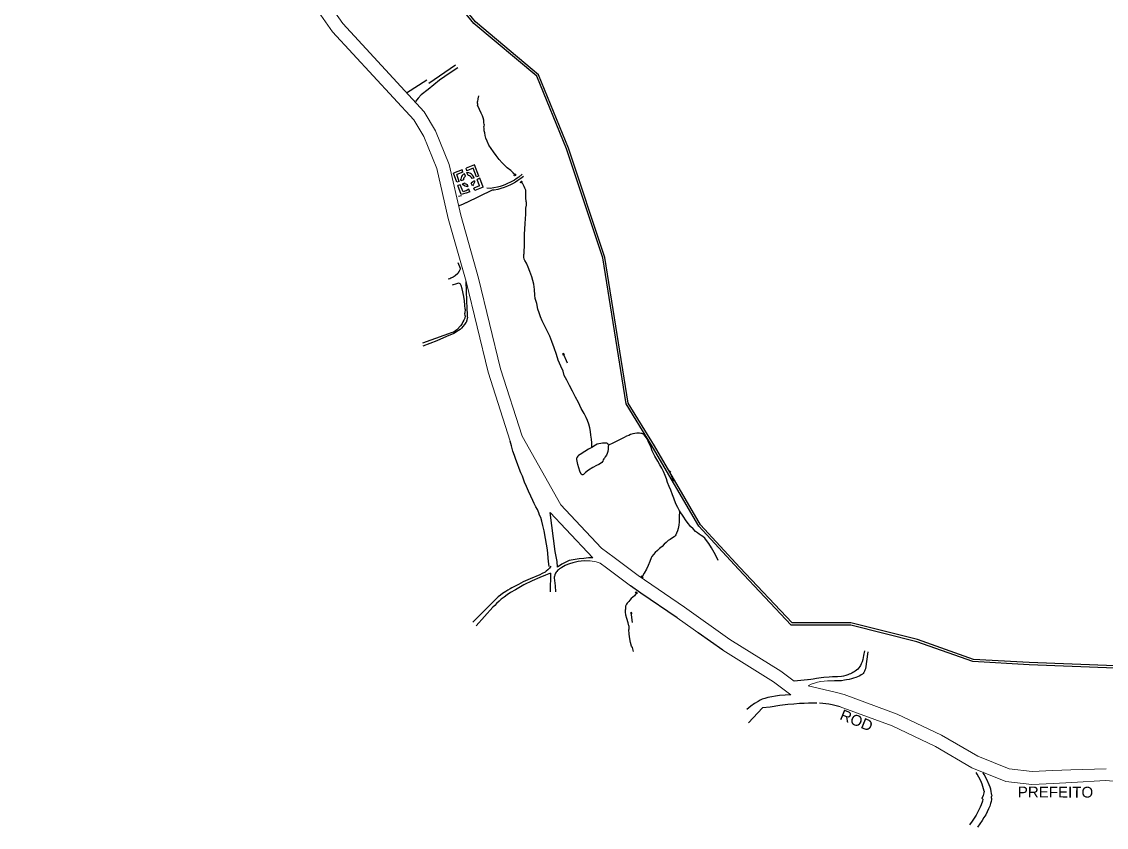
# Model space of a CAD drawing. Header units: millimetres. Extents: x 583 to 26013, y 350 to 21391.
# Drawn here: x 11180 to 12184, y 13138 to 13884 of the extents above; entities that cross this region are included whole.
import ezdxf

# ---------------------------------------------------------------- set-up
doc = ezdxf.new("R2010")
doc.units = ezdxf.units.MM
for name, color, linetype in [('105-QUADRAS_ESTRADAS', 80, 'Continuous'), ('110-CERCA_DE_ARAME', 10, 'Continuous'), ('145-', 130, 'Continuous'), ('RIOS', 140, 'Continuous')]:
    doc.layers.add(name, color=color, linetype=linetype)
doc.styles.add('EU', font='arial.ttf', dxfattribs={"height": 10})

msp = doc.modelspace()

# ---------------------------------------------------------------- linework, layer by layer
at = {"color": 0, "linetype": 'Continuous', "lineweight": 20}
for points in [[(11895.31139, 13273.1544), (11882.95565, 13282.34223), (11835.66403, 13311.89807), (11793.56811, 13341.65381), (11750.62584, 13371.04586), (11728.56405, 13387.71864), (11716.58429, 13396.35113), (11692.53445, 13422.10675), (11679.05667, 13436.45898), (11643.17025, 13500.12844), (11623.17699, 13562.54642), (11602.92647, 13646.34168), (11586.442, 13704.78662), (11575.59232, 13751.63291), (11562.89211, 13782.96009), (11552.48076, 13800.42429), (11476.99654, 13882.13194), (11440.79271, 13934.27956), (11410.65618, 13977.4831), (11366.61551, 14026.20241), (11339.82596, 14053.12571), (11322.06775, 14070.41073), (11265.02098, 14118.26943), (11179.63625, 14183.58268)], [(11632.11551, 13495.30241), (11611.61551, 13559.30241), (11591.31551, 13643.30241), (11574.81551, 13701.80241), (11564.11551, 13748.00241), (11552.11551, 13777.60241), (11542.81551, 13793.20241), (11467.61551, 13874.60241), (11430.94299, 13927.42513)], [(11708.61551, 13387.30241), (11683.77527, 13413.9045), (11669.31551, 13429.30241)], [(11892.21551, 13260.50241), (11876.18444, 13272.42325), (11829.01551, 13301.90241), (11786.71551, 13331.80241), (11743.61551, 13361.30241), (11721.43788, 13378.06275), (11715.38627, 13382.42347)], [(12184.35232, 13192.00333), (12184.12995, 13192.00994), (12151.35306, 13191.16583), (12134.73549, 13190.3884), (12115.68632, 13189.43594), (12094.22821, 13191.83996), (12065.22855, 13203.7919), (12031.60376, 13223.23279), (11990.57972, 13242.73467), (11941.45036, 13260.78802), (11933.19354, 13262.85222), (11908.1288, 13268.97039)], [(12191.0461, 13180.6075), (12183.64214, 13181.07159), (12152.41551, 13179.20241), (12135.31551, 13178.40241), (12115.31551, 13177.40241), (12091.21551, 13180.10241), (12059.91551, 13193.00241), (12026.01551, 13212.60241), (11985.92446, 13231.66078), (11937.91551, 13249.30241), (11930.31551, 13251.20241), (11925.86474, 13252.28882)]]:
    msp.add_lwpolyline(points, dxfattribs=at)
for centre, radius, start, end in [((11702.65511, 13348.91471), 35.84578, 69.19644919, 93.26185094), ((11928.34019, 13226.97502), 46.60591, 84.98352494, 115.70042541)]:
    msp.add_arc(centre, radius, start, end, dxfattribs=at)
at = {"layer": '105-QUADRAS_ESTRADAS', "color": 0, "linetype": 'Continuous'}
for p, q in [((11581.51551, 13843.70241), (11556.81551, 13826.70241)), ((11576.61551, 13836.60241), (11566.71551, 13829.70241)), ((11583.71551, 13841.20241), (11576.61551, 13836.60241)), ((11554.91551, 13829.90241), (11536.21551, 13817.90241)), ((11566.71551, 13829.70241), (11556.21551, 13821.20241)), ((11549.71551, 13816.10241), (11546.81551, 13813.10241)), ((11556.21551, 13821.20241), (11549.71551, 13816.10241)), ((11546.81551, 13813.10241), (11544.31551, 13809.90241)), ((11587.51551, 13746.70241), (11579.51551, 13743.60241)), ((11588.41551, 13744.50241), (11587.51551, 13746.70241)), ((11599.21551, 13751.30241), (11591.21551, 13748.20241)), ((11592.11551, 13745.90241), (11591.21551, 13748.20241)), ((11597.81551, 13748.20241), (11592.11551, 13745.90241)), ((11600.81551, 13740.30241), (11597.81551, 13748.20241)), ((11603.01551, 13741.00241), (11599.21551, 13751.30241)), ((11582.61551, 13735.20241), (11579.51551, 13743.60241)), ((11588.41551, 13744.50241), (11582.61551, 13742.30241)), ((11584.81551, 13736.00241), (11582.61551, 13742.30241)), ((11584.81551, 13736.00241), (11582.61551, 13735.20241)), ((11586.61551, 13739.40241), (11586.41551, 13738.00241)), ((11586.61551, 13736.60241), (11586.41551, 13738.00241)), ((11587.01551, 13740.50241), (11586.61551, 13739.40241)), ((11589.01551, 13737.40241), (11586.61551, 13736.60241)), ((11587.61551, 13741.60241), (11587.01551, 13740.50241)), ((11588.51551, 13742.40241), (11587.61551, 13741.60241)), ((11589.71551, 13743.10241), (11588.51551, 13742.40241)), ((11589.31551, 13739.30241), (11589.01551, 13738.40241)), ((11589.01551, 13738.40241), (11589.01551, 13737.40241)), ((11590.01551, 13740.20241), (11589.31551, 13739.30241)), ((11590.71551, 13740.90241), (11589.71551, 13743.10241)), ((11590.71551, 13740.90241), (11590.01551, 13740.20241)), ((11593.81551, 13743.90241), (11592.01551, 13744.20241)), ((11593.21551, 13741.60241), (11592.01551, 13744.20241)), ((11594.31551, 13741.20241), (11593.21551, 13741.60241)), ((11595.31551, 13743.40241), (11593.81551, 13743.90241)), ((11595.31551, 13740.50241), (11594.31551, 13741.20241)), ((11596.41551, 13742.70241), (11595.31551, 13743.40241)), ((11596.21551, 13739.60241), (11595.31551, 13740.50241)), ((11597.11551, 13735.20241), (11596.11551, 13734.50241)), ((11597.21551, 13731.90241), (11596.11551, 13734.50241)), ((11596.91551, 13738.60241), (11596.21551, 13739.60241)), ((11597.31551, 13741.80241), (11596.41551, 13742.70241)), ((11598.81551, 13739.40241), (11596.91551, 13738.60241)), ((11597.71551, 13736.00241), (11597.11551, 13735.20241)), ((11598.01551, 13740.70241), (11597.31551, 13741.80241)), ((11599.21551, 13736.50241), (11597.71551, 13736.00241)), ((11598.81551, 13739.40241), (11598.01551, 13740.70241)), ((11599.11551, 13735.30241), (11598.61551, 13734.00241)), ((11599.21551, 13736.50241), (11599.11551, 13735.30241)), ((11603.01551, 13741.00241), (11600.81551, 13740.30241)), ((11604.11551, 13738.90241), (11601.61551, 13737.90241)), ((11603.71551, 13731.80241), (11601.61551, 13737.90241)), ((11607.01551, 13730.80241), (11604.11551, 13738.90241)), ((11632.51551, 13735.40241), (11629.71551, 13734.00241)), ((11634.21551, 13736.20241), (11632.51551, 13735.40241)), ((11636.11551, 13737.30241), (11634.21551, 13736.20241)), ((11636.91551, 13735.30241), (11634.41551, 13733.80241)), ((11637.71551, 13738.30241), (11636.11551, 13737.30241)), ((11639.21551, 13736.80241), (11636.91551, 13735.30241)), ((11640.21551, 13740.00241), (11637.71551, 13738.30241)), ((11642.11551, 13738.80241), (11639.21551, 13736.80241)), ((11643.31551, 13742.60241), (11640.21551, 13740.00241)), ((11644.51551, 13740.50241), (11642.11551, 13738.80241)), ((11585.81551, 13732.80241), (11583.51551, 13732.10241)), ((11586.81551, 13723.80241), (11583.51551, 13732.10241)), ((11588.61551, 13726.40241), (11585.81551, 13732.80241)), ((11591.11551, 13725.20241), (11586.81551, 13723.80241)), ((11590.01551, 13734.40241), (11588.01551, 13733.90241)), ((11588.61551, 13732.90241), (11588.01551, 13733.90241)), ((11589.91551, 13732.00241), (11588.61551, 13732.90241)), ((11591.11551, 13727.30241), (11588.61551, 13726.40241)), ((11591.11551, 13731.30241), (11589.91551, 13732.00241)), ((11590.51551, 13733.90241), (11590.01551, 13734.40241)), ((11591.11551, 13733.50241), (11590.51551, 13733.90241)), ((11591.21551, 13733.50241), (11591.21551, 13733.50241)), ((11592.51551, 13732.90241), (11591.21551, 13733.50241)), ((11591.21551, 13731.30241), (11591.21551, 13731.30241)), ((11592.21551, 13731.20241), (11591.21551, 13731.30241)), ((11593.91551, 13728.70241), (11591.21551, 13727.30241)), ((11615.31551, 13727.80241), (11591.21551, 13716.10241)), ((11591.21551, 13727.30241), (11591.21551, 13727.30241)), ((11594.71551, 13726.40241), (11591.21551, 13725.20241)), ((11591.21551, 13725.20241), (11591.21551, 13725.20241)), ((11593.21551, 13731.10241), (11592.21551, 13731.20241)), ((11593.21551, 13731.10241), (11592.51551, 13732.90241)), ((11594.71551, 13726.40241), (11593.91551, 13728.70241)), ((11597.91551, 13732.90241), (11597.21551, 13731.90241)), ((11598.61551, 13734.00241), (11597.91551, 13732.90241)), ((11603.71551, 13731.80241), (11598.51551, 13729.70241)), ((11599.31551, 13727.70241), (11598.51551, 13729.70241)), ((11607.01551, 13730.80241), (11599.31551, 13727.70241)), ((11613.71551, 13729.60241), (11610.41551, 13729.70241)), ((11616.91551, 13730.10241), (11613.71551, 13729.60241)), ((11617.31551, 13728.00241), (11615.31551, 13727.80241)), ((11620.31551, 13730.80241), (11616.91551, 13730.10241)), ((11620.61551, 13728.60241), (11617.31551, 13728.00241)), ((11622.81551, 13731.40241), (11620.31551, 13730.80241)), ((11623.51551, 13729.40241), (11620.61551, 13728.60241)), ((11625.51551, 13732.30241), (11622.81551, 13731.40241)), ((11626.41551, 13730.30241), (11623.51551, 13729.40241)), ((11627.91551, 13733.20241), (11625.51551, 13732.30241)), ((11629.71551, 13731.60241), (11626.41551, 13730.30241)), ((11629.71551, 13734.00241), (11627.91551, 13733.20241)), ((11632.41551, 13732.80241), (11629.71551, 13731.60241)), ((11634.41551, 13733.80241), (11632.41551, 13732.80241)), ((11586.91551, 13722.80241), (11584.41551, 13722.10241)), ((11588.51551, 13715.10241), (11584.81551, 13713.40241)), ((11591.11551, 13716.10241), (11588.51551, 13715.10241)), ((11591.21551, 13716.10241), (11591.21551, 13716.10241)), ((11586.01551, 13655.40241), (11583.81551, 13660.50241)), ((11586.01551, 13655.40241), (11584.91551, 13652.90241)), ((11576.21551, 13645.90241), (11574.61551, 13645.40241)), ((11577.31551, 13646.30241), (11576.21551, 13645.90241)), ((11579.21551, 13647.30241), (11577.31551, 13646.30241)), ((11581.21551, 13648.50241), (11579.21551, 13647.30241)), ((11583.51551, 13650.80241), (11581.21551, 13648.50241)), ((11584.91551, 13652.90241), (11583.51551, 13650.80241)), ((11582.31551, 13641.30241), (11578.31551, 13639.90241)), ((11583.41551, 13641.60241), (11582.31551, 13641.30241)), ((11584.41551, 13641.70241), (11583.41551, 13641.60241)), ((11585.11551, 13641.60241), (11584.41551, 13641.70241)), ((11585.81551, 13641.30241), (11585.11551, 13641.60241)), ((11586.21551, 13640.80241), (11585.81551, 13641.30241)), ((11586.71551, 13639.60241), (11586.21551, 13640.80241)), ((11587.61551, 13636.50241), (11586.71551, 13639.60241)), ((11589.11551, 13629.40241), (11587.61551, 13636.50241)), ((11591.71551, 13634.10241), (11591.31551, 13643.30241)), ((11592.41551, 13618.10241), (11591.71551, 13634.10241)), ((11589.71551, 13625.30241), (11589.11551, 13629.40241)), ((11590.01551, 13621.40241), (11589.71551, 13625.30241)), ((11590.31551, 13617.70241), (11590.01551, 13621.40241)), ((11590.31551, 13617.70241), (11590.21551, 13614.10241)), ((11590.31551, 13611.50241), (11590.21551, 13614.10241)), ((11592.61551, 13613.40241), (11592.41551, 13618.10241)), ((11587.61551, 13604.50241), (11586.31551, 13602.50241)), ((11588.41551, 13606.00241), (11587.61551, 13604.50241)), ((11589.21551, 13607.60241), (11588.41551, 13606.00241)), ((11590.01551, 13609.50241), (11589.21551, 13607.60241)), ((11591.11551, 13605.40241), (11589.71551, 13603.40241)), ((11590.31551, 13611.50241), (11590.01551, 13609.50241)), ((11592.01551, 13607.60241), (11591.21551, 13605.40241)), ((11591.21551, 13605.40241), (11591.21551, 13605.40241)), ((11592.61551, 13610.30241), (11592.01551, 13607.60241)), ((11592.61551, 13610.30241), (11592.61551, 13613.40241)), ((11577.51551, 13595.70241), (11570.81551, 13593.40241)), ((11580.01551, 13595.20241), (11573.11551, 13592.30241)), ((11579.61551, 13596.30241), (11577.51551, 13595.70241)), ((11580.61551, 13597.00241), (11579.61551, 13596.30241)), ((11582.51551, 13596.60241), (11580.01551, 13595.20241)), ((11581.41551, 13597.70241), (11580.61551, 13597.00241)), ((11582.71551, 13598.70241), (11581.41551, 13597.70241)), ((11584.31551, 13597.80241), (11582.51551, 13596.60241)), ((11586.31551, 13602.50241), (11582.71551, 13598.70241)), ((11585.81551, 13598.90241), (11584.31551, 13597.80241)), ((11587.11551, 13600.20241), (11585.81551, 13598.90241)), ((11588.41551, 13601.60241), (11587.11551, 13600.20241)), ((11589.71551, 13603.40241), (11588.41551, 13601.60241)), ((11570.81551, 13593.40241), (11550.81551, 13586.20241)), ((11564.21551, 13588.50241), (11551.31551, 13583.50241)), ((11573.11551, 13592.30241), (11564.21551, 13588.50241)), ((11673.91551, 13393.30241), (11669.31551, 13429.30241)), ((11675.51551, 13384.00241), (11673.91551, 13393.30241)), ((11675.51551, 13384.00241), (11675.51551, 13384.00241)), ((11676.01551, 13378.70241), (11675.51551, 13383.90241)), ((11684.91551, 13383.90241), (11680.01551, 13381.40241)), ((11686.81551, 13384.80241), (11684.91551, 13384.00241)), ((11684.91551, 13384.00241), (11684.91551, 13384.00241)), ((11688.61551, 13385.30241), (11686.81551, 13384.80241)), ((11692.31551, 13385.90241), (11688.61551, 13385.30241)), ((11695.01551, 13383.90241), (11690.11551, 13382.70241)), ((11696.01551, 13386.50241), (11692.31551, 13385.90241)), ((11700.61551, 13384.70241), (11695.01551, 13384.00241)), ((11695.01551, 13384.00241), (11695.01551, 13384.00241)), ((11700.41551, 13386.90241), (11696.01551, 13386.50241)), ((11704.81551, 13387.30241), (11700.41551, 13386.90241)), ((11708.61551, 13387.30241), (11704.81551, 13387.30241)), ((11661.91551, 13372.80241), (11659.51551, 13371.70241)), ((11664.41551, 13374.00241), (11661.91551, 13372.80241)), ((11665.61551, 13374.90241), (11664.41551, 13374.00241)), ((11669.61551, 13373.30241), (11664.81551, 13371.30241)), ((11667.11551, 13376.20241), (11665.61551, 13374.90241)), ((11668.51551, 13377.70241), (11667.11551, 13376.20241)), ((11669.71551, 13379.60241), (11668.51551, 13377.70241)), ((11669.61551, 13373.30241), (11669.11551, 13355.80241)), ((11674.21551, 13373.30241), (11673.81551, 13372.50241)), ((11674.71551, 13374.10241), (11674.21551, 13373.30241)), ((11675.31551, 13374.80241), (11674.71551, 13374.10241)), ((11676.11551, 13375.60241), (11675.31551, 13374.80241)), ((11680.01551, 13381.40241), (11676.01551, 13378.70241)), ((11677.01551, 13376.40241), (11676.11551, 13375.60241)), ((11677.91551, 13377.20241), (11677.01551, 13376.40241)), ((11678.91551, 13377.80241), (11677.91551, 13377.20241)), ((11680.01551, 13378.50241), (11678.91551, 13377.80241)), ((11681.41551, 13379.40241), (11680.01551, 13378.50241)), ((11683.21551, 13380.40241), (11681.41551, 13379.40241)), ((11685.11551, 13381.10241), (11683.21551, 13380.40241)), ((11687.21551, 13381.90241), (11685.11551, 13381.10241)), ((11690.11551, 13382.70241), (11687.21551, 13381.90241)), ((11639.81551, 13362.80241), (11636.71551, 13361.20241)), ((11644.31551, 13365.10241), (11639.81551, 13362.80241)), ((11650.51551, 13367.80241), (11644.31551, 13365.10241)), ((11652.61551, 13366.10241), (11644.81551, 13362.30241)), ((11659.51551, 13371.70241), (11650.51551, 13367.80241)), ((11659.61551, 13369.30241), (11652.61551, 13366.10241)), ((11664.81551, 13371.30241), (11659.61551, 13369.30241)), ((11673.51551, 13371.60241), (11673.21551, 13370.20241)), ((11673.21551, 13368.80241), (11673.21551, 13370.20241)), ((11673.41551, 13366.50241), (11673.21551, 13368.80241)), ((11674.01551, 13361.50241), (11673.41551, 13366.50241)), ((11673.81551, 13372.50241), (11673.51551, 13371.60241)), ((11623.21551, 13352.90241), (11621.11551, 13351.30241)), ((11624.91551, 13354.20241), (11623.21551, 13352.90241)), ((11626.51551, 13355.30241), (11624.91551, 13354.20241)), ((11629.41551, 13353.20241), (11626.41551, 13351.10241)), ((11628.11551, 13356.30241), (11626.51551, 13355.30241)), ((11629.91551, 13357.40241), (11628.11551, 13356.30241)), ((11632.51551, 13355.40241), (11629.41551, 13353.20241)), ((11632.11551, 13358.70241), (11629.91551, 13357.40241)), ((11633.81551, 13359.70241), (11632.11551, 13358.70241)), ((11637.01551, 13357.80241), (11632.51551, 13355.40241)), ((11636.71551, 13361.20241), (11633.81551, 13359.70241)), ((11644.81551, 13362.30241), (11637.01551, 13357.80241)), ((11674.51551, 13355.80241), (11674.01551, 13361.50241)), ((11753.31551, 13354.70241), (11743.61551, 13361.30241)), ((11786.71551, 13331.80241), (11753.31551, 13354.70241)), ((11619.71551, 13350.00241), (11609.91551, 13340.10241)), ((11617.81551, 13343.30241), (11616.11551, 13341.60241)), ((11619.51551, 13345.20241), (11617.81551, 13343.30241)), ((11622.01551, 13347.40241), (11619.51551, 13345.20241)), ((11621.11551, 13351.30241), (11619.71551, 13350.00241)), ((11623.91551, 13349.10241), (11622.01551, 13347.40241)), ((11626.41551, 13351.10241), (11623.91551, 13349.10241)), ((11609.91551, 13340.10241), (11597.41551, 13327.70241)), ((11616.11551, 13341.60241), (11600.71551, 13324.30241)), ((11829.01551, 13301.90241), (11806.31551, 13318.00241)), ((11958.81551, 13293.30241), (11958.11551, 13291.00241)), ((11959.41551, 13296.80241), (11958.81551, 13293.30241)), ((11960.21551, 13301.20241), (11959.41551, 13296.80241)), ((11963.31551, 13300.30241), (11961.21551, 13284.70241)), ((11951.81551, 13282.50241), (11950.81551, 13281.80241)), ((11952.91551, 13283.30241), (11951.81551, 13282.50241)), ((11954.11551, 13284.30241), (11952.91551, 13283.30241)), ((11955.11551, 13285.40241), (11954.11551, 13284.30241)), ((11955.91551, 13286.60241), (11955.11551, 13285.40241)), ((11956.61551, 13287.70241), (11955.91551, 13286.60241)), ((11957.41551, 13289.10241), (11956.61551, 13287.70241)), ((11958.11551, 13291.00241), (11957.41551, 13289.10241)), ((11960.81551, 13283.40241), (11960.41551, 13282.30241)), ((11961.21551, 13284.70241), (11960.81551, 13283.40241)), ((11910.51551, 13274.60241), (11895.31139, 13273.1544)), ((11910.51551, 13274.60241), (11908.41551, 13274.40241)), ((11912.91551, 13275.10241), (11910.51551, 13274.60241)), ((11916.01551, 13275.70241), (11912.91551, 13275.10241)), ((11920.11551, 13276.30241), (11916.01551, 13275.70241)), ((11922.81551, 13276.70241), (11920.11551, 13276.30241)), ((11927.51551, 13277.00241), (11922.81551, 13276.70241)), ((11930.61551, 13277.20241), (11927.51551, 13277.00241)), ((11935.41551, 13277.30241), (11930.61551, 13277.20241)), ((11935.61551, 13273.50241), (11932.41551, 13273.40241)), ((11939.11551, 13277.50241), (11935.41551, 13277.30241)), ((11939.11551, 13273.60241), (11935.61551, 13273.50241)), ((11940.81551, 13277.90241), (11939.11551, 13277.50241)), ((11941.81551, 13274.00241), (11939.11551, 13273.60241)), ((11943.11551, 13278.40241), (11940.81551, 13277.90241)), ((11943.81551, 13274.30241), (11941.81551, 13274.00241)), ((11944.81551, 13278.90241), (11943.11551, 13278.40241)), ((11946.01551, 13274.70241), (11943.81551, 13274.30241)), ((11946.21551, 13279.50241), (11944.81551, 13278.90241)), ((11948.31551, 13275.30241), (11946.01551, 13274.70241)), ((11947.51551, 13280.00241), (11946.21551, 13279.50241)), ((11948.61551, 13280.60241), (11947.51551, 13280.00241)), ((11950.21551, 13275.90241), (11948.31551, 13275.30241)), ((11949.61551, 13281.10241), (11948.61551, 13280.60241)), ((11950.81551, 13281.80241), (11949.61551, 13281.10241)), ((11952.21551, 13276.50241), (11950.21551, 13275.90241)), ((11954.01551, 13277.30241), (11952.21551, 13276.50241)), ((11956.01551, 13278.10241), (11954.01551, 13277.30241)), ((11957.41551, 13278.90241), (11956.01551, 13278.10241)), ((11958.41551, 13279.50241), (11957.41551, 13278.90241)), ((11959.11551, 13280.40241), (11958.41551, 13279.50241)), ((11959.81551, 13281.30241), (11959.11551, 13280.40241)), ((11960.41551, 13282.30241), (11959.81551, 13281.30241)), ((12064.81551, 13186.90241), (12063.71551, 13188.70241)), ((12066.41551, 13184.10241), (12064.81551, 13186.90241)), ((12067.71551, 13181.60241), (12066.41551, 13184.10241)), ((12070.41551, 13188.30241), (12070.11551, 13189.00241)), ((12071.31551, 13186.80241), (12070.41551, 13188.30241)), ((12073.81551, 13182.10241), (12071.31551, 13186.80241)), ((12075.91551, 13177.00241), (12073.81551, 13182.10241)), ((12068.71551, 13179.40241), (12067.71551, 13181.60241)), ((12069.31551, 13177.90241), (12068.71551, 13179.40241)), ((12070.01551, 13175.70241), (12069.31551, 13177.90241)), ((12070.71551, 13173.30241), (12070.01551, 13175.70241)), ((12071.11551, 13171.40241), (12070.71551, 13173.30241)), ((12076.71551, 13174.90241), (12075.91551, 13177.00241)), ((12077.31551, 13173.10241), (12076.71551, 13174.90241)), ((12077.81551, 13171.10241), (12077.31551, 13173.10241)), ((12071.11551, 13171.40241), (12071.01551, 13169.70241)), ((12077.61551, 13161.80241), (12077.21551, 13160.00241)), ((12077.91551, 13163.40241), (12077.61551, 13161.80241)), ((12078.11551, 13169.20241), (12077.81551, 13171.10241)), ((12078.11551, 13164.80241), (12077.91551, 13163.40241)), ((12078.21551, 13167.70241), (12078.11551, 13169.20241)), ((12078.21551, 13167.70241), (12078.11551, 13166.20241)), ((12078.11551, 13164.80241), (12078.11551, 13166.20241)), ((12066.41551, 13153.90241), (12065.41551, 13152.10241)), ((12067.51551, 13156.50241), (12066.41551, 13153.90241)), ((12068.41551, 13158.70241), (12067.51551, 13156.50241)), ((12074.11551, 13152.10241), (12072.61551, 13149.50241)), ((12075.31551, 13154.80241), (12074.11551, 13152.10241)), ((12076.41551, 13157.40241), (12075.31551, 13154.80241)), ((12077.21551, 13160.00241), (12076.41551, 13157.40241)), ((12069.21551, 13144.00241), (12067.21551, 13140.90241)), ((12070.91551, 13146.90241), (12069.21551, 13144.00241)), ((12072.61551, 13149.50241), (12070.91551, 13146.90241)), ((12067.21551, 13140.90241), (12064.91551, 13137.80241))]:
    msp.add_line(p, q, dxfattribs=at)
at = {"layer": '110-CERCA_DE_ARAME', "color": 0, "linetype": 'Continuous'}
for p, q in [((11633.31551, 13491.00241), (11632.11551, 13495.30241)), ((11634.71551, 13486.20241), (11633.31551, 13491.00241)), ((11636.01551, 13482.30241), (11634.71551, 13486.20241)), ((11637.31551, 13478.40241), (11636.01551, 13482.30241)), ((11638.81551, 13474.30241), (11637.31551, 13478.40241)), ((11640.41551, 13470.00241), (11638.81551, 13474.30241)), ((11642.01551, 13466.00241), (11640.41551, 13470.00241)), ((11643.51551, 13462.90241), (11642.01551, 13466.00241)), ((11645.51551, 13457.50241), (11643.51551, 13462.90241)), ((11647.21551, 13453.40241), (11645.51551, 13457.50241)), ((11649.11551, 13449.00241), (11647.21551, 13453.40241)), ((11651.21551, 13444.50241), (11649.11551, 13449.00241)), ((11653.01551, 13440.40241), (11651.21551, 13444.50241)), ((11654.41551, 13437.70241), (11653.01551, 13440.40241)), ((11656.01551, 13434.70241), (11654.41551, 13437.70241)), ((11657.31551, 13432.30241), (11656.01551, 13434.70241)), ((11658.11551, 13430.50241), (11657.31551, 13432.30241)), ((11658.61551, 13429.00241), (11658.11551, 13430.50241)), ((11659.41551, 13426.90241), (11658.61551, 13429.00241)), ((11660.41551, 13424.60241), (11659.41551, 13426.90241)), ((11661.31551, 13421.40241), (11660.41551, 13424.60241)), ((11662.41551, 13417.30241), (11661.31551, 13421.40241)), ((11663.51551, 13412.30241), (11662.41551, 13417.30241)), ((11664.81551, 13405.30241), (11663.51551, 13412.30241)), ((11666.61551, 13394.70241), (11664.81551, 13405.30241)), ((11667.71551, 13384.00241), (11666.61551, 13394.70241)), ((11667.71551, 13384.00241), (11667.71551, 13384.00241)), ((11668.21551, 13379.40241), (11667.71551, 13383.90241)), ((11858.41551, 13252.40241), (11855.21551, 13250.10241)), ((11861.71551, 13254.40241), (11858.41551, 13252.40241)), ((11863.61551, 13255.50241), (11861.71551, 13254.40241)), ((11865.51551, 13256.50241), (11863.61551, 13255.50241)), ((11867.91551, 13257.20241), (11865.51551, 13256.50241)), ((11870.91551, 13258.10241), (11867.91551, 13257.20241)), ((11874.51551, 13258.60241), (11870.91551, 13258.10241)), ((11877.91551, 13259.30241), (11874.51551, 13258.60241)), ((11881.71551, 13259.80241), (11877.91551, 13259.30241)), ((11886.81551, 13260.20241), (11881.71551, 13259.80241)), ((11892.21551, 13260.50241), (11886.81551, 13260.20241)), ((11900.21551, 13252.40241), (11895.01551, 13252.00241)), ((11904.51551, 13252.60241), (11900.21551, 13252.40241)), ((11908.41551, 13252.80241), (11904.51551, 13252.60241)), ((11912.91551, 13252.80241), (11908.41551, 13252.80241)), ((11916.21551, 13252.90241), (11912.91551, 13252.80241)), ((11921.81551, 13252.60241), (11918.81551, 13252.80241)), ((11924.51551, 13252.30241), (11921.81551, 13252.60241)), ((11927.31551, 13251.90241), (11924.51551, 13252.30241)), ((11855.21551, 13250.10241), (11851.31551, 13246.80241)), ((11865.91551, 13248.30241), (11852.91551, 13234.70241)), ((11872.91551, 13249.20241), (11865.91551, 13248.30241)), ((11882.01551, 13250.60241), (11872.91551, 13249.20241)), ((11889.41551, 13251.50241), (11882.01551, 13250.60241)), ((11895.01551, 13252.00241), (11889.41551, 13251.50241)), ((11930.31551, 13251.20241), (11927.31551, 13251.90241)), ((11937.91551, 13249.30241), (11930.31551, 13251.20241)), ((12069.51551, 13161.90241), (12068.41551, 13158.70241)), ((12070.21551, 13167.30241), (12068.91551, 13164.60241)), ((12070.11551, 13163.90241), (12068.91551, 13164.60241)), ((12070.11551, 13163.90241), (12069.51551, 13161.90241)), ((12071.01551, 13169.70241), (12070.21551, 13167.30241)), ((12065.41551, 13152.10241), (12063.71551, 13149.10241)), ((12060.21551, 13143.50241), (12057.71551, 13140.00241)), ((12062.01551, 13146.20241), (12060.21551, 13143.50241)), ((12063.71551, 13149.10241), (12062.01551, 13146.20241))]:
    msp.add_line(p, q, dxfattribs=at)
at = {"layer": '145-', "color": 0, "linetype": 'Continuous'}
for p, q in [((11602.81551, 13815.30241), (11602.11551, 13812.40241)), ((11602.11551, 13812.40241), (11601.91551, 13810.00241)), ((11602.01551, 13808.20241), (11601.91551, 13810.00241)), ((11602.01551, 13808.20241), (11602.01551, 13806.50241)), ((11603.71551, 13802.70241), (11602.01551, 13806.50241)), ((11605.41551, 13799.10241), (11603.71551, 13802.70241)), ((11606.51551, 13796.90241), (11605.41551, 13799.10241)), ((11607.11551, 13795.00241), (11606.51551, 13796.90241)), ((11607.61551, 13792.80241), (11607.11551, 13795.00241)), ((11607.81551, 13790.70241), (11607.61551, 13792.80241)), ((11607.91551, 13788.70241), (11607.81551, 13790.70241)), ((11607.91551, 13788.70241), (11607.81551, 13786.90241)), ((11607.91551, 13785.00241), (11607.81551, 13786.90241)), ((11608.01551, 13782.90241), (11607.91551, 13785.00241)), ((11608.51551, 13781.00241), (11608.01551, 13782.90241)), ((11609.11551, 13778.60241), (11608.51551, 13781.00241)), ((11609.71551, 13776.00241), (11609.11551, 13778.60241)), ((11610.81551, 13773.20241), (11609.71551, 13776.00241)), ((11612.31551, 13769.60241), (11610.81551, 13773.20241)), ((11614.51551, 13766.40241), (11612.31551, 13769.60241)), ((11616.71551, 13763.30241), (11614.51551, 13766.40241)), ((11619.21551, 13759.90241), (11616.71551, 13763.30241)), ((11621.91551, 13756.40241), (11619.21551, 13759.90241)), ((11624.71551, 13753.20241), (11621.91551, 13756.40241)), ((11627.51551, 13750.50241), (11624.71551, 13753.20241)), ((11629.41551, 13748.50241), (11627.51551, 13750.50241)), ((11632.71551, 13746.00241), (11629.41551, 13748.50241)), ((11634.81551, 13743.90241), (11632.71551, 13746.00241)), ((11636.91551, 13741.50241), (11634.81551, 13743.90241)), ((11636.21551, 13741.30241), (11635.51551, 13741.60241)), ((11636.91551, 13741.50241), (11636.21551, 13741.30241)), ((11637.21551, 13742.50241), (11636.91551, 13743.00241)), ((11637.31551, 13742.10241), (11636.91551, 13741.50241)), ((11637.31551, 13742.10241), (11637.21551, 13742.50241)), ((11641.91551, 13735.60241), (11641.81551, 13735.20241)), ((11642.11551, 13734.50241), (11641.81551, 13735.20241)), ((11642.31551, 13735.80241), (11641.91551, 13735.60241)), ((11643.01551, 13736.00241), (11642.31551, 13735.80241)), ((11643.51551, 13734.40241), (11642.31551, 13735.80241)), ((11643.61551, 13735.70241), (11643.01551, 13736.00241)), ((11644.31551, 13733.10241), (11643.51551, 13734.40241)), ((11645.21551, 13731.40241), (11644.31551, 13733.10241)), ((11645.81551, 13729.90241), (11645.21551, 13731.40241)), ((11646.51551, 13728.00241), (11645.81551, 13729.90241)), ((11646.71551, 13725.00241), (11646.51551, 13728.00241)), ((11646.71551, 13721.00241), (11646.71551, 13725.00241)), ((11647.01551, 13717.20241), (11646.71551, 13721.00241)), ((11647.01551, 13717.20241), (11646.91551, 13714.00241)), ((11646.21551, 13705.80241), (11645.71551, 13697.10241)), ((11646.41551, 13711.10241), (11646.21551, 13705.80241)), ((11646.91551, 13714.00241), (11646.41551, 13711.10241)), ((11645.71551, 13697.10241), (11645.21551, 13686.90241)), ((11645.21551, 13686.90241), (11645.01551, 13678.90241)), ((11645.01551, 13678.90241), (11644.91551, 13668.60241)), ((11644.91551, 13665.80241), (11644.91551, 13668.60241)), ((11645.21551, 13664.10241), (11644.91551, 13665.80241)), ((11645.81551, 13662.80241), (11645.21551, 13664.10241)), ((11647.11551, 13660.20241), (11645.81551, 13662.80241)), ((11648.91551, 13656.60241), (11647.11551, 13660.20241)), ((11650.41551, 13652.50241), (11648.91551, 13656.60241)), ((11652.21551, 13647.50241), (11650.41551, 13652.50241)), ((11653.11551, 13644.40241), (11652.21551, 13647.50241)), ((11653.91551, 13640.80241), (11653.11551, 13644.40241)), ((11654.51551, 13636.00241), (11653.91551, 13640.80241)), ((11654.91551, 13630.80241), (11654.51551, 13636.00241)), ((11655.41551, 13627.60241), (11654.91551, 13630.80241)), ((11656.71551, 13622.80241), (11655.41551, 13627.60241)), ((11657.71551, 13617.60241), (11656.71551, 13622.80241)), ((11659.11551, 13614.20241), (11657.71551, 13617.60241)), ((11660.31551, 13610.60241), (11659.11551, 13614.20241)), ((11661.91551, 13607.00241), (11660.31551, 13610.60241)), ((11663.91551, 13602.50241), (11661.91551, 13607.00241)), ((11666.41551, 13597.70241), (11663.91551, 13602.50241)), ((11668.81551, 13592.60241), (11666.41551, 13597.70241)), ((11670.71551, 13587.90241), (11668.81551, 13592.60241)), ((11672.91551, 13581.90241), (11670.71551, 13587.90241)), ((11674.91551, 13575.70241), (11672.91551, 13581.90241)), ((11676.71551, 13570.40241), (11674.91551, 13575.70241)), ((11685.11551, 13567.60241), (11681.11551, 13576.80241)), ((11681.21551, 13575.10241), (11681.11551, 13576.80241)), ((11682.51551, 13575.60241), (11681.11551, 13576.80241)), ((11679.11551, 13564.80241), (11676.71551, 13570.40241)), ((11681.21551, 13560.20241), (11679.11551, 13564.80241)), ((11682.21551, 13556.40241), (11681.21551, 13560.20241)), ((11684.61551, 13551.90241), (11682.21551, 13556.40241)), ((11687.01551, 13547.00241), (11684.61551, 13551.90241)), ((11689.71551, 13541.60241), (11687.01551, 13547.00241)), ((11692.71551, 13536.10241), (11689.71551, 13541.60241)), ((11695.31551, 13531.30241), (11692.71551, 13536.10241)), ((11697.91551, 13525.80241), (11695.31551, 13531.30241)), ((11700.71551, 13521.20241), (11697.91551, 13525.80241)), ((11702.61551, 13517.40241), (11700.71551, 13521.20241)), ((11703.91551, 13514.60241), (11702.61551, 13517.40241)), ((11704.91551, 13511.30241), (11703.91551, 13514.60241)), ((11705.91551, 13507.80241), (11704.91551, 13511.30241)), ((11706.41551, 13504.40241), (11705.91551, 13507.80241)), ((11706.81551, 13501.00241), (11706.41551, 13504.40241)), ((11707.61551, 13497.20241), (11706.81551, 13501.00241)), ((11707.71551, 13493.90241), (11707.61551, 13497.20241)), ((11707.81551, 13489.60241), (11707.71551, 13493.90241)), ((11716.11551, 13493.40241), (11714.41551, 13493.10241)), ((11717.61551, 13493.60241), (11716.11551, 13493.40241)), ((11719.21551, 13493.70241), (11717.61551, 13493.60241)), ((11720.51551, 13493.70241), (11719.21551, 13493.70241)), ((11721.61551, 13493.60241), (11720.51551, 13493.70241)), ((11722.41551, 13493.20241), (11721.61551, 13493.60241)), ((11727.21551, 13493.60241), (11723.11551, 13491.70241)), ((11733.41551, 13496.60241), (11727.21551, 13493.60241)), ((11737.71551, 13498.90241), (11733.41551, 13496.60241)), ((11739.91551, 13500.10241), (11737.71551, 13498.90241)), ((11741.91551, 13500.80241), (11739.91551, 13500.10241)), ((11743.71551, 13501.60241), (11741.91551, 13500.80241)), ((11745.71551, 13502.20241), (11743.71551, 13501.60241)), ((11747.71551, 13502.60241), (11745.71551, 13502.20241)), ((11749.51551, 13502.80241), (11747.71551, 13502.60241)), ((11750.91551, 13502.80241), (11749.51551, 13502.80241)), ((11752.01551, 13502.70241), (11750.91551, 13502.80241)), ((11753.31551, 13502.50241), (11752.01551, 13502.70241)), ((11754.01551, 13502.50241), (11753.31551, 13502.50241)), ((11755.11551, 13502.20241), (11754.01551, 13502.50241)), ((11756.11551, 13501.40241), (11755.11551, 13502.20241)), ((11757.41551, 13499.70241), (11756.11551, 13501.40241)), ((11758.91551, 13497.70241), (11757.41551, 13499.70241)), ((11760.61551, 13494.00241), (11758.91551, 13497.70241)), ((11762.41551, 13490.40241), (11760.61551, 13494.00241)), ((11701.41551, 13485.80241), (11697.11551, 13483.20241)), ((11704.81551, 13488.00241), (11701.41551, 13485.80241)), ((11707.81551, 13489.60241), (11704.81551, 13488.00241)), ((11711.11551, 13491.80241), (11707.81551, 13489.60241)), ((11712.81551, 13492.70241), (11711.11551, 13491.80241)), ((11714.41551, 13493.10241), (11712.81551, 13492.70241)), ((11722.11551, 13484.10241), (11721.41551, 13482.50241)), ((11722.61551, 13485.90241), (11722.11551, 13484.10241)), ((11722.81551, 13492.60241), (11722.41551, 13493.20241)), ((11723.01551, 13488.10241), (11722.61551, 13485.90241)), ((11723.11551, 13491.70241), (11722.81551, 13492.60241)), ((11723.11551, 13491.70241), (11723.01551, 13490.40241)), ((11723.01551, 13490.40241), (11723.01551, 13488.10241)), ((11763.81551, 13486.50241), (11762.41551, 13490.40241)), ((11766.21551, 13481.40241), (11763.81551, 13486.50241)), ((11694.31551, 13480.70241), (11693.91551, 13479.90241)), ((11693.91551, 13478.60241), (11693.91551, 13479.90241)), ((11694.11551, 13476.80241), (11693.91551, 13478.60241)), ((11694.71551, 13473.90241), (11694.11551, 13476.80241)), ((11694.71551, 13481.50241), (11694.31551, 13480.70241)), ((11695.31551, 13482.20241), (11694.71551, 13481.50241)), ((11695.61551, 13470.60241), (11694.71551, 13473.90241)), ((11697.11551, 13483.20241), (11695.31551, 13482.20241)), ((11714.31551, 13473.90241), (11712.21551, 13473.00241)), ((11715.81551, 13474.60241), (11714.31551, 13473.90241)), ((11717.01551, 13475.60241), (11715.81551, 13474.60241)), ((11717.91551, 13477.00241), (11717.01551, 13475.60241)), ((11718.31551, 13478.20241), (11717.91551, 13477.00241)), ((11718.81551, 13479.00241), (11718.31551, 13478.20241)), ((11719.41551, 13479.80241), (11718.81551, 13479.00241)), ((11720.21551, 13480.90241), (11719.41551, 13479.80241)), ((11721.41551, 13482.50241), (11720.21551, 13480.90241)), ((11768.81551, 13476.90241), (11766.21551, 13481.40241)), ((11770.61551, 13473.50241), (11768.81551, 13476.90241)), ((11772.51551, 13470.40241), (11770.61551, 13473.50241)), ((11696.51551, 13467.70241), (11695.61551, 13470.60241)), ((11698.01551, 13465.00241), (11696.51551, 13467.70241)), ((11698.81551, 13464.40241), (11698.01551, 13465.00241)), ((11699.51551, 13464.40241), (11698.81551, 13464.40241)), ((11700.01551, 13464.70241), (11699.51551, 13464.40241)), ((11702.01551, 13466.40241), (11700.01551, 13464.70241)), ((11704.81551, 13468.50241), (11702.01551, 13466.40241)), ((11708.71551, 13471.20241), (11704.81551, 13468.50241)), ((11712.21551, 13473.00241), (11708.71551, 13471.20241)), ((11774.21551, 13467.20241), (11772.51551, 13470.40241)), ((11775.61551, 13463.70241), (11774.21551, 13467.20241)), ((11776.81551, 13460.70241), (11775.61551, 13463.70241)), ((11779.81551, 13467.90241), (11779.71551, 13466.30241)), ((11783.71551, 13458.10241), (11779.81551, 13467.90241)), ((11780.91551, 13466.80241), (11779.81551, 13467.90241)), ((11778.01551, 13457.30241), (11776.81551, 13460.70241)), ((11779.51551, 13453.60241), (11778.01551, 13457.30241)), ((11780.81551, 13450.20241), (11779.51551, 13453.60241)), ((11782.41551, 13445.80241), (11780.81551, 13450.20241)), ((11783.61551, 13442.50241), (11782.41551, 13445.80241)), ((11785.61551, 13437.30241), (11783.61551, 13442.50241)), ((11787.41551, 13433.90241), (11785.61551, 13437.30241)), ((11788.91551, 13431.00241), (11787.41551, 13433.90241)), ((11788.81551, 13425.10241), (11788.61551, 13420.70241)), ((11788.91551, 13431.00241), (11788.81551, 13425.10241)), ((11792.51551, 13425.90241), (11788.91551, 13431.00241)), ((11795.31551, 13421.80241), (11792.51551, 13425.90241)), ((11787.81551, 13414.60241), (11787.11551, 13412.30241)), ((11788.21551, 13417.60241), (11787.81551, 13414.60241)), ((11788.61551, 13420.70241), (11788.21551, 13417.60241)), ((11797.21551, 13418.90241), (11795.31551, 13421.80241)), ((11799.31551, 13416.30241), (11797.21551, 13418.90241)), ((11801.71551, 13414.20241), (11799.31551, 13416.30241)), ((11803.81551, 13411.90241), (11801.71551, 13414.20241)), ((11778.51551, 13403.30241), (11776.61551, 13401.70241)), ((11780.41551, 13404.40241), (11778.51551, 13403.30241)), ((11782.51551, 13405.80241), (11780.41551, 13404.40241)), ((11783.91551, 13406.80241), (11782.51551, 13405.80241)), ((11784.91551, 13407.70241), (11783.91551, 13406.80241)), ((11785.61551, 13408.60241), (11784.91551, 13407.70241)), ((11786.31551, 13410.30241), (11785.61551, 13408.60241)), ((11787.11551, 13412.30241), (11786.31551, 13410.30241)), ((11805.51551, 13410.50241), (11803.81551, 13411.90241)), ((11807.31551, 13409.20241), (11805.51551, 13410.50241)), ((11809.01551, 13408.20241), (11807.31551, 13409.20241)), ((11810.61551, 13407.20241), (11809.01551, 13408.20241)), ((11812.31551, 13405.60241), (11810.61551, 13407.20241)), ((11814.01551, 13403.40241), (11812.31551, 13405.60241)), ((11816.01551, 13400.70241), (11814.01551, 13403.40241)), ((11768.51551, 13394.30241), (11766.41551, 13392.20241)), ((11770.51551, 13396.00241), (11768.51551, 13394.30241)), ((11772.81551, 13397.90241), (11770.51551, 13396.00241)), ((11774.91551, 13399.90241), (11772.81551, 13397.90241)), ((11776.61551, 13401.70241), (11774.91551, 13399.90241)), ((11818.61551, 13396.50241), (11816.01551, 13400.70241)), ((11822.21551, 13390.10241), (11818.61551, 13396.50241)), ((11761.51551, 13383.90241), (11759.81551, 13380.30241)), ((11762.81551, 13387.40241), (11761.51551, 13384.00241)), ((11761.51551, 13384.00241), (11761.51551, 13384.00241)), ((11763.31551, 13388.60241), (11762.81551, 13387.40241)), ((11764.91551, 13390.50241), (11763.31551, 13388.60241)), ((11766.41551, 13392.20241), (11764.91551, 13390.50241)), ((11824.71551, 13384.90241), (11822.21551, 13390.10241)), ((11756.21551, 13373.20241), (11754.01551, 13369.20241)), ((11758.31551, 13376.90241), (11756.21551, 13373.20241)), ((11759.81551, 13380.30241), (11758.31551, 13376.90241)), ((11753.71551, 13370.60241), (11753.51551, 13370.10241)), ((11753.51551, 13369.70241), (11753.51551, 13370.10241)), ((11753.91551, 13369.30241), (11753.51551, 13369.70241)), ((11754.01551, 13369.20241), (11753.91551, 13369.30241)), ((11754.81551, 13369.00241), (11754.01551, 13369.20241)), ((11755.11551, 13369.20241), (11754.81551, 13369.00241)), ((11755.41551, 13369.50241), (11755.11551, 13369.20241)), ((11749.31551, 13355.40241), (11747.21551, 13352.30241)), ((11748.71551, 13355.60241), (11748.01551, 13355.10241)), ((11749.31551, 13355.40241), (11748.71551, 13355.60241)), ((11749.81551, 13355.10241), (11749.31551, 13355.40241)), ((11749.91551, 13354.70241), (11749.71551, 13354.20241)), ((11749.91551, 13354.70241), (11749.81551, 13355.10241)), ((11739.51551, 13343.70241), (11739.11551, 13342.50241)), ((11740.01551, 13344.60241), (11739.51551, 13343.70241)), ((11740.61551, 13345.50241), (11740.01551, 13344.60241)), ((11741.91551, 13346.90241), (11740.61551, 13345.50241)), ((11743.11551, 13348.30241), (11741.91551, 13346.90241)), ((11744.31551, 13349.60241), (11743.11551, 13348.30241)), ((11745.61551, 13350.80241), (11744.31551, 13349.60241)), ((11747.21551, 13352.30241), (11745.61551, 13350.80241)), ((11738.91551, 13341.00241), (11738.81551, 13339.50241)), ((11738.81551, 13337.30241), (11738.81551, 13339.50241)), ((11739.41551, 13334.30241), (11738.81551, 13337.30241)), ((11739.11551, 13342.50241), (11738.91551, 13341.00241)), ((11740.31551, 13331.20241), (11739.41551, 13334.30241)), ((11744.11551, 13337.00241), (11743.81551, 13335.50241)), ((11745.41551, 13327.60241), (11744.11551, 13337.00241)), ((11745.01551, 13335.60241), (11744.11551, 13337.00241)), ((11741.41551, 13327.10241), (11740.31551, 13331.20241)), ((11742.01551, 13324.40241), (11741.41551, 13327.10241)), ((11742.01551, 13324.40241), (11741.91551, 13321.10241)), ((11742.31551, 13316.80241), (11741.91551, 13321.10241)), ((11743.01551, 13312.50241), (11742.31551, 13316.80241)), ((11743.61551, 13308.90241), (11743.01551, 13312.50241)), ((11744.61551, 13305.50241), (11743.61551, 13308.90241)), ((11745.41551, 13304.20241), (11744.61551, 13305.50241)), ((11746.41551, 13300.70241), (11745.41551, 13304.20241))]:
    msp.add_line(p, q, dxfattribs=at)
at = {"layer": 'RIOS', "lineweight": 25, "flags": 128}
for points in [[(12192.48062, 13285.26249), (12112.8904, 13288.32183), (12060.85064, 13291.38116), (12008.81087, 13309.73719), (11947.58763, 13325.03388), (11892.4867, 13325.03388), (11843.55122, 13377.01713), (11806.81727, 13416.78853), (11763.96099, 13490.18714), (11739.4717, 13529.93304), (11717.91421, 13665.18128), (11684.24143, 13766.11393), (11656.69096, 13833.39388), (11598.52888, 13882.31779), (11558.73377, 13931.2672)], [(12192.43587, 13287.26569), (12112.98751, 13290.31957), (12061.24976, 13293.36115), (12009.3872, 13311.65468), (11947.8337, 13327.03388), (11893.35073, 13327.03388), (11845.01398, 13378.3811), (11808.43445, 13417.98531), (11765.67618, 13491.21608), (11741.38391, 13530.6422), (11719.86342, 13665.65835), (11686.11753, 13766.81013), (11658.35521, 13834.60744), (11599.96126, 13883.72639), (11560.52311, 13932.23672)]]:
    msp.add_lwpolyline(points, dxfattribs=at)

# ---------------------------------------------------------------- texts
at = {"color": 0, "linetype": 'Continuous', "lineweight": 20, "style": 'EU'}
for s, rotation, p in [('ROD', 337.75680891, (11936.68569, 13238.08569)), ('PREFEITO', 359.83223548, (12102.34705, 13165.52954))]:
    msp.add_text(s, height=10, rotation=rotation, dxfattribs=at).set_placement(p)

doc.saveas('drawing.dxf')
